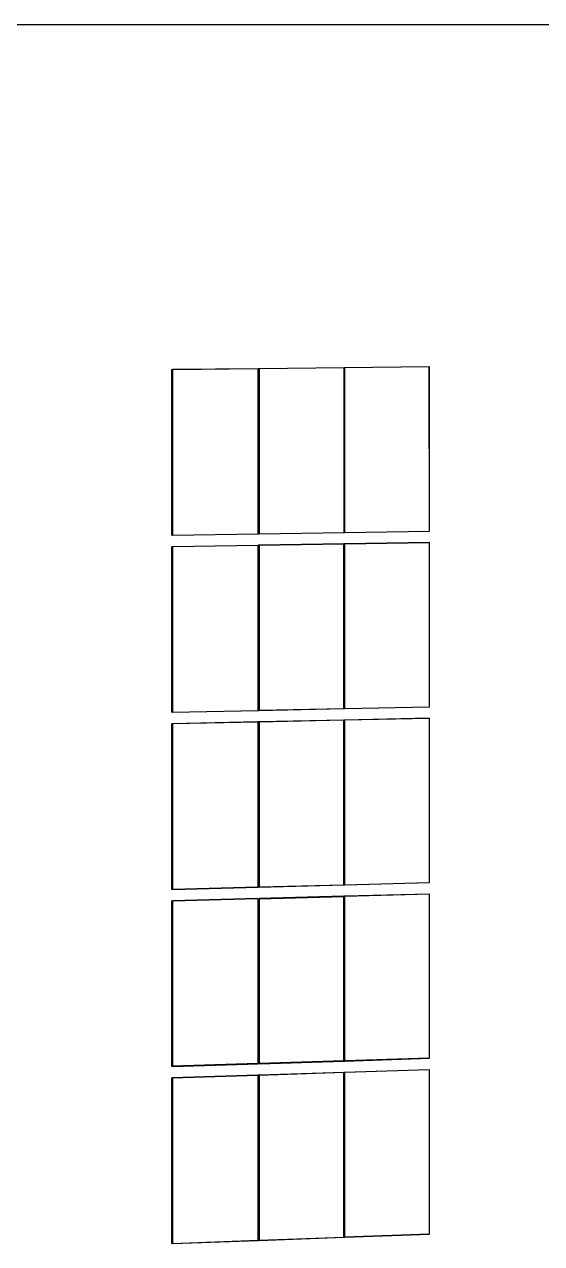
# Model space of a CAD drawing. Header units: inches. Extents: x -3457 to 3579, y -2730 to 2631.
# Drawn here: x -2308 to -1955, y -830 to 2 of the extents above; entities that cross this region are included whole.
import ezdxf

# ---------------------------------------------------------------- set-up
doc = ezdxf.new("R2010")
doc.units = ezdxf.units.IN
doc.header["$MEASUREMENT"] = 0

msp = doc.modelspace()

# ---------------------------------------------------------------- linework, layer by layer
for p, q in [((-2886.52, 2.08), (-1.72, 2.08)), ((-2886.52, 2.06), (-1791.26, 2.06)), ((-2148.75, -232.84), (-2207.12, -233.45)), ((-2148.75, -232.88), (-2207.05, -233.49)), ((-2148.75, -232.84), (-2148.67, -232.87)), ((-2148.75, -232.84), (-2148.75, -232.88)), ((-2148.67, -232.87), (-2148.75, -232.88)), ((-2148.75, -232.88), (-2148.75, -345.41)), ((-2148.67, -345.47), (-2148.67, -232.87)), ((-2148.44, -345.41), (-2148.44, -232.83)), ((-2148.44, -232.83), (-2148.36, -232.87)), ((-2148.36, -345.46), (-2148.36, -232.87)), ((-2147.95, -232.87), (-2148.36, -232.87)), ((-2090.07, -232.22), (-2148.04, -232.83)), ((-2148.04, -232.83), (-2147.95, -232.87)), ((-2148.04, -232.83), (-2148.04, -345.4)), ((-2090.07, -232.26), (-2147.95, -232.87)), ((-2147.95, -345.4), (-2147.95, -232.87)), ((-2089.98, -232.22), (-2090.07, -232.22)), ((-2090.07, -232.22), (-2089.98, -232.26)), ((-2090.07, -232.26), (-2090.07, -232.22)), ((-2090.07, -344.5), (-2090.07, -232.26)), ((-2089.98, -232.26), (-2090.07, -232.26)), ((-2089.98, -232.22), (-2089.98, -232.26)), ((-2089.98, -232.22), (-2089.88, -232.26)), ((-2089.98, -344.5), (-2089.98, -232.26)), ((-2089.88, -232.26), (-2089.98, -232.26)), ((-2089.98, -232.26), (-2089.98, -232.26)), ((-2089.98, -232.26), (-2089.98, -342.99)), ((-2089.88, -317.21), (-2089.88, -232.26)), ((-2089.67, -232.26), (-2089.88, -232.26)), ((-2031.91, -231.61), (-2089.67, -232.22)), ((-2089.67, -232.22), (-2089.58, -232.26)), ((-2089.67, -232.22), (-2089.67, -232.26)), ((-2089.58, -232.26), (-2089.67, -232.26)), ((-2089.67, -258.04), (-2089.58, -232.26)), ((-2089.67, -232.26), (-2089.67, -258.04)), ((-2031.91, -231.65), (-2089.58, -232.26)), ((-2089.58, -344.49), (-2089.58, -232.26)), ((-2031.91, -231.61), (-2031.81, -231.65)), ((-2031.91, -231.61), (-2031.91, -231.65)), ((-2031.81, -231.65), (-2031.91, -231.65)), ((-2031.91, -231.65), (-2031.91, -343.6)), ((-2031.81, -343.65), (-2031.91, -231.65)), ((-2031.81, -343.65), (-2031.81, -231.65)), ((-2207.53, -346.32), (-2207.53, -233.45)), ((-2207.53, -233.45), (-2207.45, -233.49)), ((-2207.53, -233.45), (-2207.12, -233.45)), ((-2207.45, -346.32), (-2207.45, -233.49)), ((-2207.12, -233.49), (-2207.45, -233.49)), ((-2207.12, -233.45), (-2207.05, -233.49)), ((-2207.12, -233.45), (-2207.12, -233.49)), ((-2207.12, -233.49), (-2207.12, -346.32)), ((-2207.05, -233.49), (-2207.12, -233.49)), ((-2207.05, -346.32), (-2207.05, -233.49)), ((-2089.88, -317.21), (-2089.67, -258.04)), ((-2089.67, -258.04), (-2089.67, -344.5)), ((-2089.98, -342.99), (-2089.88, -317.21)), ((-2089.88, -344.56), (-2089.88, -317.21)), ((-2207.45, -346.38), (-2207.53, -346.32)), ((-2207.53, -346.32), (-2207.45, -346.32)), ((-2207.45, -346.32), (-2207.12, -346.32)), ((-2207.45, -346.38), (-2207.45, -346.32)), ((-2207.12, -346.32), (-2207.05, -346.38)), ((-2207.12, -346.32), (-2207.05, -346.32)), ((-2207.12, -346.38), (-2207.05, -346.38)), ((-2207.05, -346.32), (-2148.75, -345.41)), ((-2207.05, -346.38), (-2148.67, -345.47)), ((-2207.05, -346.38), (-2207.05, -346.32)), ((-2148.75, -345.41), (-2148.67, -345.47)), ((-2148.67, -345.47), (-2148.36, -345.46)), ((-2148.44, -345.41), (-2148.04, -345.4)), ((-2148.36, -345.46), (-2148.44, -345.41)), ((-2148.04, -345.4), (-2147.95, -345.46)), ((-2148.03, -345.46), (-2148.04, -345.4)), ((-2148.04, -345.4), (-2147.95, -345.4)), ((-2148.03, -345.46), (-2147.95, -345.46)), ((-2147.95, -345.4), (-2090.07, -344.5)), ((-2147.95, -345.46), (-2089.98, -344.56)), ((-2147.95, -345.46), (-2147.95, -345.4)), ((-2089.98, -344.56), (-2090.07, -344.5)), ((-2090.07, -344.5), (-2089.98, -344.5)), ((-2089.98, -342.99), (-2089.98, -344.5)), ((-2089.98, -344.5), (-2089.98, -342.99)), ((-2089.98, -344.5), (-2089.88, -344.56)), ((-2089.98, -344.5), (-2089.98, -344.56)), ((-2089.98, -344.56), (-2089.98, -344.5)), ((-2089.98, -344.5), (-2089.98, -344.5)), ((-2089.98, -344.5), (-2089.67, -344.5)), ((-2089.98, -344.56), (-2089.88, -344.56)), ((-2089.67, -344.5), (-2089.58, -344.49)), ((-2089.67, -344.5), (-2089.58, -344.55)), ((-2089.65, -344.55), (-2089.58, -344.55)), ((-2089.58, -344.49), (-2031.91, -343.6)), ((-2089.58, -344.55), (-2031.81, -343.65)), ((-2089.58, -344.55), (-2089.58, -344.49)), ((-2031.91, -343.6), (-2031.81, -343.65)), ((-2207.53, -467.15), (-2207.53, -354.27)), ((-2207.53, -354.27), (-2207.46, -354.33)), ((-2207.46, -467.22), (-2207.46, -354.33)), ((-2207.13, -354.33), (-2207.46, -354.33)), ((-2148.76, -353.34), (-2207.13, -354.27)), ((-2207.13, -354.27), (-2207.05, -354.32)), ((-2207.13, -354.27), (-2207.13, -354.33)), ((-2207.05, -354.32), (-2207.13, -354.33)), ((-2207.13, -354.33), (-2207.13, -467.14)), ((-2148.76, -353.4), (-2207.05, -354.32)), ((-2207.05, -467.14), (-2207.05, -354.32)), ((-2148.44, -353.33), (-2148.76, -353.34)), ((-2148.76, -353.34), (-2148.67, -353.4)), ((-2148.76, -353.34), (-2148.76, -353.4)), ((-2148.76, -353.4), (-2148.76, -465.92)), ((-2148.67, -353.4), (-2148.76, -353.4)), ((-2148.67, -465.99), (-2148.67, -353.4)), ((-2148.04, -353.33), (-2148.44, -353.33)), ((-2148.44, -465.91), (-2148.44, -353.33)), ((-2148.44, -353.33), (-2148.36, -353.39)), ((-2148.36, -464.84), (-2148.36, -353.39)), ((-2148.04, -353.39), (-2148.36, -353.39)), ((-2090.08, -352.41), (-2148.04, -353.33)), ((-2148.04, -353.33), (-2147.96, -353.39)), ((-2148.04, -353.33), (-2148.04, -353.39)), ((-2147.96, -353.39), (-2148.04, -353.39)), ((-2148.04, -353.39), (-2148.04, -463.66)), ((-2090.08, -352.46), (-2147.96, -353.39)), ((-2147.96, -463.35), (-2147.96, -353.39)), ((-2089.98, -352.41), (-2090.08, -352.41)), ((-2090.08, -352.41), (-2089.98, -352.46)), ((-2090.08, -352.46), (-2090.08, -352.41)), ((-2090.08, -464.69), (-2090.08, -352.46)), ((-2089.98, -352.46), (-2090.08, -352.46)), ((-2089.67, -352.4), (-2089.98, -352.41)), ((-2089.98, -352.41), (-2089.89, -352.46)), ((-2089.98, -352.41), (-2089.98, -352.46)), ((-2089.98, -352.46), (-2089.98, -464.68)), ((-2089.89, -352.46), (-2089.98, -352.46)), ((-2089.98, -352.46), (-2089.98, -352.46)), ((-2089.98, -464.68), (-2089.98, -352.46)), ((-2089.67, -352.46), (-2089.89, -352.46)), ((-2089.89, -464.68), (-2089.89, -352.46)), ((-2031.92, -351.48), (-2089.67, -352.4)), ((-2031.92, -351.54), (-2089.67, -352.4)), ((-2089.67, -352.4), (-2089.58, -352.46)), ((-2089.67, -352.4), (-2089.67, -352.46)), ((-2089.58, -352.46), (-2089.67, -352.46)), ((-2089.67, -352.46), (-2089.67, -464.68)), ((-2031.92, -351.54), (-2089.58, -352.46)), ((-2089.58, -464.68), (-2089.58, -352.46)), ((-2031.92, -351.48), (-2031.82, -351.54)), ((-2031.92, -351.48), (-2031.92, -351.54)), ((-2031.92, -351.54), (-2031.92, -463.47)), ((-2031.82, -351.54), (-2031.92, -351.54)), ((-2031.82, -463.54), (-2031.82, -351.54)), ((-2148.36, -464.84), (-2148.67, -465.99)), ((-2148.04, -463.66), (-2148.36, -464.84)), ((-2148.36, -465.98), (-2148.36, -464.84)), ((-2147.96, -463.35), (-2148.04, -463.66)), ((-2148.04, -463.66), (-2148.04, -465.9)), ((-2147.96, -465.9), (-2147.96, -463.35)), ((-2147.96, -465.9), (-2090.08, -464.69)), ((-2147.96, -465.98), (-2089.98, -464.76)), ((-2090.08, -464.69), (-2089.98, -464.68)), ((-2089.98, -464.76), (-2090.08, -464.69)), ((-2089.98, -464.68), (-2089.89, -464.76)), ((-2089.98, -464.68), (-2089.98, -464.68)), ((-2089.98, -464.68), (-2089.89, -464.68)), ((-2089.98, -464.76), (-2089.98, -464.68)), ((-2089.98, -464.76), (-2089.89, -464.76)), ((-2089.89, -464.68), (-2089.67, -464.68)), ((-2089.89, -464.76), (-2089.89, -464.68)), ((-2089.58, -464.75), (-2089.89, -464.76)), ((-2089.67, -464.68), (-2089.58, -464.75)), ((-2089.67, -464.68), (-2089.58, -464.68)), ((-2089.58, -464.68), (-2031.92, -463.47)), ((-2089.58, -464.75), (-2031.82, -463.54)), ((-2089.58, -464.75), (-2089.58, -464.68)), ((-2031.92, -463.47), (-2031.82, -463.54)), ((-2207.53, -467.15), (-2207.13, -467.14)), ((-2207.46, -467.22), (-2207.53, -467.15)), ((-2207.13, -467.21), (-2207.46, -467.22)), ((-2207.13, -467.14), (-2207.05, -467.21)), ((-2207.13, -467.14), (-2207.05, -467.14)), ((-2207.05, -467.21), (-2207.13, -467.21)), ((-2148.76, -473.84), (-2207.13, -475.09)), ((-2207.05, -467.14), (-2148.76, -465.92)), ((-2207.05, -467.21), (-2148.67, -465.99)), ((-2207.05, -467.21), (-2207.05, -467.14)), ((-2148.76, -473.92), (-2207.05, -475.16)), ((-2148.76, -465.92), (-2148.67, -465.99)), ((-2148.44, -473.83), (-2148.76, -473.84)), ((-2148.76, -473.84), (-2148.68, -473.92)), ((-2148.76, -473.84), (-2148.76, -473.92)), ((-2148.76, -473.92), (-2148.76, -586.42)), ((-2148.68, -473.92), (-2148.76, -473.92)), ((-2148.68, -586.51), (-2148.68, -473.92)), ((-2148.44, -465.91), (-2148.04, -465.9)), ((-2148.36, -465.98), (-2148.44, -465.91)), ((-2148.04, -473.83), (-2148.44, -473.83)), ((-2148.44, -473.83), (-2148.36, -473.91)), ((-2148.44, -586.41), (-2148.44, -473.83)), ((-2148.04, -473.9), (-2148.36, -473.91)), ((-2148.36, -586.5), (-2148.36, -473.91)), ((-2148.04, -465.9), (-2147.96, -465.98)), ((-2148.04, -465.9), (-2147.96, -465.9)), ((-2090.08, -472.59), (-2148.04, -473.83)), ((-2148.04, -473.83), (-2147.96, -473.9)), ((-2148.04, -473.83), (-2148.04, -473.9)), ((-2147.96, -473.9), (-2148.04, -473.9)), ((-2148.04, -473.9), (-2148.04, -586.4)), ((-2148.03, -465.98), (-2147.96, -465.98)), ((-2147.96, -465.98), (-2147.96, -465.9)), ((-2090.08, -472.67), (-2147.96, -473.9)), ((-2147.96, -586.4), (-2147.96, -473.9)), ((-2089.98, -472.59), (-2090.08, -472.59)), ((-2090.08, -472.59), (-2089.99, -472.67)), ((-2090.08, -472.67), (-2090.08, -472.59)), ((-2089.99, -472.67), (-2090.08, -472.67)), ((-2090.08, -584.87), (-2090.08, -472.67)), ((-2089.99, -584.87), (-2089.99, -472.67)), ((-2089.98, -472.67), (-2089.99, -472.67)), ((-2089.68, -472.58), (-2089.98, -472.59)), ((-2089.98, -472.59), (-2089.89, -472.67)), ((-2089.98, -472.59), (-2089.98, -472.67)), ((-2089.98, -472.67), (-2089.98, -584.87)), ((-2089.89, -472.67), (-2089.98, -472.67)), ((-2089.68, -472.66), (-2089.89, -472.67)), ((-2089.89, -584.96), (-2089.89, -472.67)), ((-2031.92, -471.35), (-2089.68, -472.58)), ((-2089.68, -472.58), (-2089.58, -472.66)), ((-2089.68, -472.58), (-2089.68, -472.66)), ((-2089.68, -472.66), (-2089.68, -584.86)), ((-2089.58, -472.66), (-2089.68, -472.66)), ((-2031.92, -471.43), (-2089.58, -472.66)), ((-2089.58, -584.86), (-2089.58, -472.66)), ((-2031.92, -471.35), (-2031.82, -471.43)), ((-2031.92, -471.35), (-2031.92, -471.43)), ((-2031.92, -471.43), (-2031.92, -583.34)), ((-2031.82, -471.43), (-2031.92, -471.43)), ((-2031.82, -583.43), (-2031.82, -471.43)), ((-2207.53, -587.97), (-2207.53, -475.09)), ((-2207.53, -475.09), (-2207.46, -475.17)), ((-2207.05, -475.16), (-2207.46, -475.17)), ((-2207.46, -588.06), (-2207.46, -475.17)), ((-2207.13, -475.09), (-2207.05, -475.16)), ((-2207.13, -475.09), (-2207.13, -587.96)), ((-2207.05, -587.95), (-2207.05, -475.16)), ((-2207.53, -587.97), (-2207.13, -587.96)), ((-2207.46, -588.06), (-2207.53, -587.97)), ((-2207.13, -587.96), (-2207.05, -587.95)), ((-2207.13, -587.96), (-2207.05, -588.05)), ((-2207.13, -588.05), (-2207.05, -588.05)), ((-2207.05, -587.95), (-2148.76, -586.42)), ((-2207.05, -588.05), (-2148.68, -586.51)), ((-2207.05, -588.05), (-2207.05, -587.95)), ((-2148.76, -586.42), (-2148.68, -586.51)), ((-2148.44, -586.41), (-2148.04, -586.4)), ((-2148.36, -586.5), (-2148.44, -586.41)), ((-2148.04, -586.4), (-2147.96, -586.49)), ((-2148.04, -586.4), (-2147.96, -586.4)), ((-2148.03, -586.5), (-2147.96, -586.49)), ((-2147.96, -586.4), (-2090.08, -584.87)), ((-2147.96, -586.49), (-2089.99, -584.96)), ((-2147.96, -586.49), (-2147.96, -586.4)), ((-2089.99, -584.96), (-2090.08, -584.87)), ((-2090.08, -584.87), (-2089.99, -584.87)), ((-2089.99, -584.96), (-2089.99, -584.87)), ((-2089.99, -584.87), (-2089.98, -584.87)), ((-2089.99, -584.96), (-2089.89, -584.96)), ((-2089.98, -584.87), (-2089.68, -584.86)), ((-2089.98, -584.87), (-2089.89, -584.96)), ((-2089.68, -584.86), (-2089.58, -584.95)), ((-2089.68, -584.86), (-2089.58, -584.86)), ((-2089.66, -584.96), (-2089.58, -584.95)), ((-2089.58, -584.86), (-2031.92, -583.34)), ((-2089.58, -584.95), (-2031.82, -583.43)), ((-2089.58, -584.95), (-2089.58, -584.86)), ((-2031.92, -583.34), (-2031.82, -583.43)), ((-2207.54, -595.91), (-2207.46, -596.01)), ((-2207.54, -708.79), (-2207.54, -595.91)), ((-2207.06, -596), (-2207.46, -596.01)), ((-2207.46, -708.9), (-2207.46, -596.01)), ((-2148.76, -594.34), (-2207.13, -595.9)), ((-2207.13, -595.9), (-2207.13, -708.78)), ((-2207.13, -595.9), (-2207.06, -596)), ((-2148.76, -594.44), (-2207.06, -596)), ((-2207.06, -708.77), (-2207.06, -596)), ((-2148.76, -594.34), (-2148.68, -594.44)), ((-2148.76, -594.34), (-2148.76, -594.44)), ((-2148.76, -594.44), (-2148.76, -706.92)), ((-2148.68, -594.44), (-2148.76, -594.44)), ((-2148.68, -707.03), (-2148.68, -594.44)), ((-2148.45, -706.91), (-2148.45, -594.34)), ((-2148.45, -594.34), (-2148.36, -594.43)), ((-2148.36, -594.43), (-2147.96, -594.42)), ((-2148.36, -707.02), (-2148.36, -594.43)), ((-2090.08, -592.78), (-2148.04, -594.33)), ((-2148.04, -594.33), (-2148.04, -706.9)), ((-2148.04, -594.33), (-2147.96, -594.42)), ((-2147.96, -594.42), (-2090.08, -592.87)), ((-2147.96, -706.89), (-2147.96, -594.42)), ((-2089.98, -592.77), (-2090.08, -592.78)), ((-2090.08, -592.78), (-2089.99, -592.87)), ((-2090.08, -592.87), (-2090.08, -592.78)), ((-2090.08, -705.05), (-2090.08, -592.87)), ((-2090.08, -592.87), (-2089.99, -592.87)), ((-2089.99, -705.05), (-2089.99, -592.87)), ((-2089.89, -592.87), (-2089.99, -592.87)), ((-2089.98, -592.77), (-2089.98, -705.05)), ((-2089.98, -592.77), (-2089.89, -592.87)), ((-2089.59, -592.86), (-2089.89, -592.87)), ((-2089.89, -705.17), (-2089.89, -592.87)), ((-2031.92, -591.22), (-2089.68, -592.77)), ((-2089.68, -592.77), (-2089.68, -705.04)), ((-2089.68, -592.77), (-2089.59, -592.86)), ((-2031.92, -591.32), (-2089.59, -592.86)), ((-2089.59, -705.04), (-2089.59, -592.86)), ((-2031.92, -591.22), (-2031.82, -591.32)), ((-2031.92, -591.22), (-2031.92, -591.32)), ((-2031.92, -591.32), (-2031.92, -703.21)), ((-2031.82, -591.32), (-2031.92, -591.32)), ((-2031.82, -703.32), (-2031.82, -591.32)), ((-2148.76, -706.92), (-2207.06, -708.77)), ((-2207.06, -708.89), (-2148.68, -707.03)), ((-2148.45, -706.91), (-2148.76, -706.92)), ((-2148.76, -706.92), (-2148.68, -707.03)), ((-2148.04, -706.9), (-2148.45, -706.91)), ((-2148.36, -707.02), (-2148.45, -706.91)), ((-2147.96, -706.89), (-2148.04, -706.9)), ((-2148.04, -706.9), (-2147.96, -707.01)), ((-2148.04, -707.01), (-2147.96, -707.01)), ((-2090.08, -705.05), (-2147.96, -706.89)), ((-2147.96, -707.01), (-2089.99, -705.17)), ((-2147.96, -707.01), (-2147.96, -706.89)), ((-2089.99, -705.17), (-2090.08, -705.05)), ((-2089.99, -705.05), (-2090.08, -705.05)), ((-2089.98, -705.05), (-2089.99, -705.05)), ((-2089.99, -705.17), (-2089.99, -705.05)), ((-2089.99, -705.17), (-2089.89, -705.17)), ((-2089.68, -705.04), (-2089.98, -705.05)), ((-2089.98, -705.05), (-2089.89, -705.17)), ((-2089.68, -705.04), (-2089.59, -705.16)), ((-2089.59, -705.04), (-2089.68, -705.04)), ((-2089.66, -705.16), (-2089.59, -705.16)), ((-2031.92, -703.21), (-2089.59, -705.04)), ((-2089.59, -705.16), (-2031.82, -703.32)), ((-2089.59, -705.16), (-2089.59, -705.04)), ((-2031.92, -703.21), (-2031.82, -703.32)), ((-2207.54, -708.79), (-2207.13, -708.78)), ((-2207.46, -708.9), (-2207.54, -708.79)), ((-2207.06, -708.77), (-2207.13, -708.78)), ((-2207.13, -708.78), (-2207.06, -708.89)), ((-2207.13, -708.89), (-2207.06, -708.89)), ((-2148.76, -714.85), (-2207.13, -716.72)), ((-2207.06, -708.89), (-2207.06, -708.77)), ((-2148.76, -714.96), (-2207.06, -716.84)), ((-2148.45, -714.84), (-2148.76, -714.85)), ((-2148.76, -714.85), (-2148.68, -714.96)), ((-2148.76, -714.85), (-2148.76, -714.96)), ((-2148.76, -714.96), (-2148.76, -827.42)), ((-2148.68, -714.96), (-2148.76, -714.96)), ((-2148.68, -827.56), (-2148.68, -714.96)), ((-2148.05, -714.82), (-2148.45, -714.84)), ((-2148.45, -714.84), (-2148.37, -714.95)), ((-2148.45, -827.41), (-2148.45, -714.84)), ((-2148.05, -714.94), (-2148.37, -714.95)), ((-2148.37, -827.54), (-2148.37, -714.95)), ((-2090.08, -712.96), (-2148.05, -714.82)), ((-2148.05, -714.82), (-2147.96, -714.94)), ((-2148.05, -714.82), (-2148.05, -714.94)), ((-2148.05, -714.94), (-2148.05, -827.4)), ((-2147.96, -714.94), (-2148.05, -714.94)), ((-2090.08, -713.08), (-2147.96, -714.94)), ((-2147.96, -827.39), (-2147.96, -714.94)), ((-2089.99, -712.96), (-2090.08, -712.96)), ((-2090.08, -712.96), (-2089.99, -713.07)), ((-2090.08, -713.08), (-2090.08, -712.96)), ((-2089.99, -713.07), (-2090.08, -713.08)), ((-2090.08, -825.24), (-2090.08, -713.08)), ((-2089.68, -712.95), (-2089.99, -712.96)), ((-2089.99, -712.96), (-2089.89, -713.07)), ((-2089.99, -712.96), (-2089.99, -713.07)), ((-2089.99, -713.07), (-2089.99, -825.24)), ((-2089.89, -713.07), (-2089.99, -713.07)), ((-2089.99, -713.07), (-2089.99, -713.07)), ((-2089.99, -825.24), (-2089.99, -713.07)), ((-2089.68, -713.07), (-2089.89, -713.07)), ((-2089.89, -825.23), (-2089.89, -713.07)), ((-2031.92, -711.09), (-2089.68, -712.95)), ((-2089.68, -712.95), (-2089.59, -713.06)), ((-2089.68, -712.95), (-2089.68, -713.07)), ((-2089.59, -713.06), (-2089.68, -713.07)), ((-2089.68, -713.07), (-2089.68, -825.22)), ((-2031.92, -711.21), (-2089.59, -713.06)), ((-2089.59, -825.22), (-2089.59, -713.06)), ((-2031.92, -711.09), (-2031.82, -711.21)), ((-2031.92, -711.09), (-2031.92, -711.21)), ((-2031.92, -711.21), (-2031.92, -823.08)), ((-2031.82, -711.21), (-2031.92, -711.21)), ((-2031.82, -823.21), (-2031.82, -711.21)), ((-2207.54, -829.61), (-2207.54, -716.73)), ((-2207.54, -716.73), (-2207.46, -716.85)), ((-2207.06, -716.84), (-2207.46, -716.85)), ((-2207.46, -829.74), (-2207.46, -716.85)), ((-2207.13, -716.72), (-2207.13, -829.59)), ((-2207.13, -716.72), (-2207.06, -716.84)), ((-2207.06, -829.59), (-2207.06, -716.84)), ((-2089.59, -825.22), (-2031.92, -823.08)), ((-2089.59, -825.36), (-2031.82, -823.21)), ((-2031.92, -823.08), (-2031.82, -823.21)), ((-2207.54, -829.61), (-2207.13, -829.59)), ((-2207.46, -829.74), (-2207.54, -829.61)), ((-2207.13, -829.59), (-2207.06, -829.73)), ((-2207.13, -829.59), (-2207.06, -829.59)), ((-2207.13, -829.73), (-2207.06, -829.73)), ((-2207.06, -829.59), (-2148.76, -827.42)), ((-2207.06, -829.73), (-2148.68, -827.56)), ((-2207.06, -829.73), (-2207.06, -829.59)), ((-2148.76, -827.42), (-2148.68, -827.56)), ((-2148.45, -827.41), (-2148.05, -827.4)), ((-2148.37, -827.54), (-2148.45, -827.41)), ((-2148.05, -827.4), (-2147.96, -827.39)), ((-2148.05, -827.4), (-2147.96, -827.53)), ((-2148.04, -827.53), (-2147.96, -827.53)), ((-2147.96, -827.39), (-2090.08, -825.24)), ((-2147.96, -827.53), (-2089.99, -825.37)), ((-2147.96, -827.53), (-2147.96, -827.39)), ((-2089.99, -825.37), (-2090.08, -825.24)), ((-2090.08, -825.24), (-2089.99, -825.24)), ((-2089.99, -825.24), (-2089.89, -825.23)), ((-2089.99, -825.24), (-2089.89, -825.37)), ((-2089.99, -825.24), (-2089.99, -825.24)), ((-2089.99, -825.37), (-2089.99, -825.24)), ((-2089.99, -825.37), (-2089.89, -825.37)), ((-2089.89, -825.23), (-2089.68, -825.22)), ((-2089.89, -825.37), (-2089.89, -825.23)), ((-2089.89, -825.37), (-2089.59, -825.36)), ((-2089.68, -825.22), (-2089.59, -825.36)), ((-2089.68, -825.22), (-2089.59, -825.22)), ((-2089.59, -825.36), (-2089.59, -825.22))]:
    msp.add_line(p, q)

doc.saveas('drawing.dxf')
